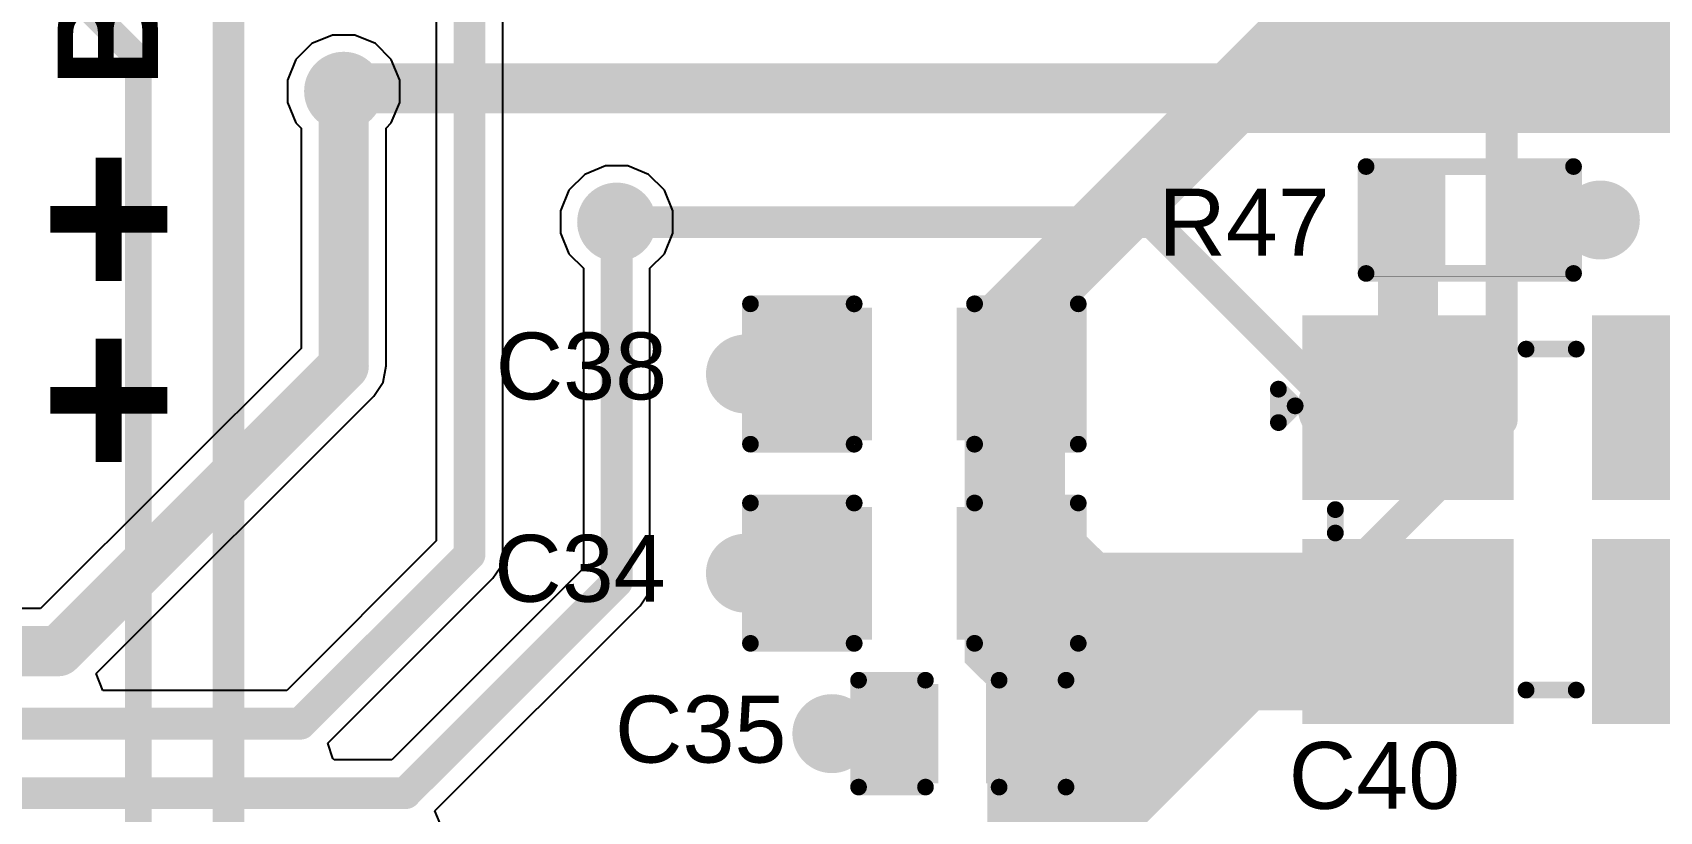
# Model space of a CAD drawing. Header units: inches. Extents: x -3 to 103, y 0 to 40.
# Drawn here: x 54.67 to 67.02, y 26.84 to 32.76 of the extents above; entities that cross this region are included whole.
import ezdxf

# ---------------------------------------------------------------- set-up
doc = ezdxf.new("R2010")
doc.units = ezdxf.units.IN
for name, color, linetype in [('Bottom Layer', 5, 'Continuous'), ('Bottom Solder', 6, 'Continuous'), ('Top Layer', 1, 'Continuous'), ('Top Overlay', 2, 'Continuous'), ('Top Paste', 8, 'Continuous'), ('Top Solder', 216, 'Continuous'), ('Via Holes', 16, 'Continuous')]:
    doc.layers.add(name, color=color, linetype=linetype)
doc.styles.add('Arial', font='', dxfattribs={"height": 0.2})
doc.styles.add('Arial_Bold', font='', dxfattribs={"height": 0.2})
doc.styles.get('Arial').set_extended_font_data('Arial')
doc.styles.get('Arial_Bold').set_extended_font_data('Arial', bold=True)

# ---------------------------------------------------------------- blocks, each defined once
blk = doc.blocks.new('SMD3225_4P_14')
at = {"layer": 'Top Layer'}
for points in [[(-1.8, 1.45), (-0.4, 1.45), (-0.4, 0.25), (-1.8, 0.25)], [(0.4, 1.45), (1.8, 1.45), (1.8, 0.25), (0.4, 0.25)], [(-1.8, -0.25), (-0.4, -0.25), (-0.4, -1.45), (-1.8, -1.45)], [(0.4, -0.25), (1.8, -0.25), (1.8, -1.45), (0.4, -1.45)]]:
    blk.add_hatch(color=1, dxfattribs=at).paths.add_polyline_path(points)
at = {"layer": 'Top Paste'}
for points in [[(-1.8, 1.45), (-0.4, 1.45), (-0.4, 0.25), (-1.8, 0.25)], [(0.4, 1.45), (1.8, 1.45), (1.8, 0.25), (0.4, 0.25)], [(-1.8, -0.25), (-0.4, -0.25), (-0.4, -1.45), (-1.8, -1.45)], [(0.4, -0.25), (1.8, -0.25), (1.8, -1.45), (0.4, -1.45)]]:
    blk.add_hatch(color=8, dxfattribs=at).paths.add_polyline_path(points)
at = {"layer": 'Top Solder'}
for points in [[(-1.902, 1.552), (-0.298, 1.552), (-0.298, 0.148), (-1.902, 0.148)], [(0.298, 1.552), (1.902, 1.552), (1.902, 0.148), (0.298, 0.148)], [(-1.902, -0.148), (-0.298, -0.148), (-0.298, -1.552), (-1.902, -1.552)], [(0.298, -0.148), (1.902, -0.148), (1.902, -1.552), (0.298, -1.552)]]:
    blk.add_hatch(color=216, dxfattribs=at).paths.add_polyline_path(points)
at = {"layer": 'Top Overlay', "const_width": 0.127}
for points in [[(-0.203, 1.295), (0.178, 1.295)], [(-2.083, 0.737), (-2.083, 0.991)], [(-2.083, 0.991), (-1.956, 0.864)], [(-2.083, 0.737), (-1.956, 0.864)], [(-1.651, -0.102), (-1.651, 0.076)], [(1.651, -0.102), (1.651, 0.076)], [(-0.203, -1.295), (0.178, -1.295)]]:
    blk.add_lwpolyline(points, dxfattribs=at)
at = {"layer": 'Top Overlay', "const_width": 0.0635}
for points in [[(-0.235, 1.295, 1), (-0.171, 1.295, 1)], [(0.146, 1.295, 1), (0.21, 1.295, 1)], [(-2.115, 0.991, 1), (-2.051, 0.991, 1)], [(-2.115, 0.991, 1), (-2.051, 0.991, 1)], [(-1.988, 0.864, 1), (-1.924, 0.864, 1)], [(-1.988, 0.864, 1), (-1.924, 0.864, 1)], [(-2.115, 0.737, 1), (-2.051, 0.737, 1)], [(-2.115, 0.737, 1), (-2.051, 0.737, 1)], [(-1.683, 0.076, 1), (-1.619, 0.076, 1)], [(1.619, 0.076, 1), (1.683, 0.076, 1)], [(-1.683, -0.102, 1), (-1.619, -0.102, 1)], [(1.619, -0.102, 1), (1.683, -0.102, 1)], [(-0.235, -1.295, 1), (-0.171, -1.295, 1)], [(0.146, -1.295, 1), (0.21, -1.295, 1)]]:
    blk.add_lwpolyline(points, format="xyb", close=True, dxfattribs=at)
blk = doc.blocks.new('R___0402_30')
at = {"layer": 'Top Layer'}
for points in [[(-0.699, -0.318), (-0.699, 0.318), (-0.241, 0.318), (-0.241, -0.318)], [(0.241, -0.318), (0.241, 0.318), (0.699, 0.318), (0.699, -0.318)]]:
    blk.add_hatch(color=1, dxfattribs=at).paths.add_polyline_path(points)
at = {"layer": 'Top Paste'}
for points in [[(-0.699, -0.318), (-0.699, 0.318), (-0.241, 0.318), (-0.241, -0.318)], [(0.241, -0.318), (0.241, 0.318), (0.699, 0.318), (0.699, -0.318)]]:
    blk.add_hatch(color=8, dxfattribs=at).paths.add_polyline_path(points)
at = {"layer": 'Top Solder'}
for points in [[(-0.754, -0.373), (-0.754, 0.373), (-0.186, 0.373), (-0.186, -0.373)], [(0.186, -0.373), (0.186, 0.373), (0.754, 0.373), (0.754, -0.373)]]:
    blk.add_hatch(color=216, dxfattribs=at).paths.add_polyline_path(points)
at = {"layer": 'Top Overlay'}
for points, const_width in [([(-0.787, 0.406), (0.787, 0.406)], 0.127), ([(-0.787, -0.406), (-0.787, 0.406)], 0.127), ([(0.787, -0.406), (0.787, 0.406)], 0.127), ([(-0.787, -0.406), (0.787, -0.406)], 0.127), ([(-0.813, -0.432), (0.813, -0.432)], 0.00323)]:
    blk.add_lwpolyline(points, dxfattribs=dict(at, const_width=const_width))
for points, const_width in [([(-0.819, 0.406, 1), (-0.756, 0.406, 1)], 0.0635), ([(-0.819, 0.406, 1), (-0.756, 0.406, 1)], 0.0635), ([(0.756, 0.406, 1), (0.819, 0.406, 1)], 0.0635), ([(0.756, 0.406, 1), (0.819, 0.406, 1)], 0.0635), ([(-0.819, -0.406, 1), (-0.756, -0.406, 1)], 0.0635), ([(-0.819, -0.406, 1), (-0.756, -0.406, 1)], 0.0635), ([(0.756, -0.406, 1), (0.819, -0.406, 1)], 0.0635), ([(0.756, -0.406, 1), (0.819, -0.406, 1)], 0.0635), ([(-0.814, -0.432, 1), (-0.812, -0.432, 1)], 0.00161), ([(0.812, -0.432, 1), (0.814, -0.432, 1)], 0.00161)]:
    blk.add_lwpolyline(points, format="xyb", close=True, dxfattribs=dict(at, const_width=const_width))
blk = doc.blocks.new('C___0603_97')
at = {"layer": 'Top Layer'}
for points in [[(-0.381, 0.445), (-0.381, -0.445), (-1.143, -0.445), (-1.143, 0.445)], [(1.143, 0.445), (1.143, -0.445), (0.381, -0.445), (0.381, 0.445)]]:
    blk.add_hatch(color=1, dxfattribs=at).paths.add_polyline_path(points)
at = {"layer": 'Top Paste'}
for points in [[(-0.381, 0.445), (-0.381, -0.445), (-1.143, -0.445), (-1.143, 0.445)], [(1.143, 0.445), (1.143, -0.445), (0.381, -0.445), (0.381, 0.445)]]:
    blk.add_hatch(color=8, dxfattribs=at).paths.add_polyline_path(points)
at = {"layer": 'Top Solder'}
for points in [[(-0.321, 0.504), (-0.321, -0.504), (-1.203, -0.504), (-1.203, 0.504)], [(1.203, 0.504), (1.203, -0.504), (0.321, -0.504), (0.321, 0.504)]]:
    blk.add_hatch(color=216, dxfattribs=at).paths.add_polyline_path(points)
at = {"layer": 'Top Overlay', "const_width": 0.127}
for points in [[(-1.245, 0.533), (-0.457, 0.533)], [(-1.245, -0.533), (-1.245, 0.533)], [(0.457, 0.533), (1.245, 0.533)], [(1.245, -0.533), (1.245, 0.533)], [(-1.245, -0.533), (-0.457, -0.533)], [(0.457, -0.533), (1.245, -0.533)]]:
    blk.add_lwpolyline(points, dxfattribs=at)
at = {"layer": 'Top Overlay', "const_width": 0.0635}
for points in [[(-1.276, 0.533, 1), (-1.213, 0.533, 1)], [(-1.276, 0.533, 1), (-1.213, 0.533, 1)], [(-0.489, 0.533, 1), (-0.425, 0.533, 1)], [(0.425, 0.533, 1), (0.489, 0.533, 1)], [(1.213, 0.533, 1), (1.276, 0.533, 1)], [(1.213, 0.533, 1), (1.276, 0.533, 1)], [(-1.276, -0.533, 1), (-1.213, -0.533, 1)], [(-1.276, -0.533, 1), (-1.213, -0.533, 1)], [(-0.489, -0.533, 1), (-0.425, -0.533, 1)], [(0.425, -0.533, 1), (0.489, -0.533, 1)], [(1.213, -0.533, 1), (1.276, -0.533, 1)], [(1.213, -0.533, 1), (1.276, -0.533, 1)]]:
    blk.add_lwpolyline(points, format="xyb", close=True, dxfattribs=at)
blk = doc.blocks.new('____0402_100')
at = {"layer": 'Top Layer'}
for points in [[(-0.699, -0.318), (-0.699, 0.318), (-0.241, 0.318), (-0.241, -0.318)], [(0.241, -0.318), (0.241, 0.318), (0.699, 0.318), (0.699, -0.318)]]:
    blk.add_hatch(color=1, dxfattribs=at).paths.add_polyline_path(points)
at = {"layer": 'Top Paste'}
for points in [[(-0.699, -0.318), (-0.699, 0.318), (-0.241, 0.318), (-0.241, -0.318)], [(0.241, -0.318), (0.241, 0.318), (0.699, 0.318), (0.699, -0.318)]]:
    blk.add_hatch(color=8, dxfattribs=at).paths.add_polyline_path(points)
at = {"layer": 'Top Solder'}
for points in [[(-0.758, -0.377), (-0.758, 0.377), (-0.181, 0.377), (-0.181, -0.377)], [(0.181, -0.377), (0.181, 0.377), (0.758, 0.377), (0.758, -0.377)]]:
    blk.add_hatch(color=216, dxfattribs=at).paths.add_polyline_path(points)
at = {"layer": 'Top Overlay', "const_width": 0.127}
for points in [[(-0.787, 0.406), (-0.787, -0.406)], [(-0.279, 0.406), (-0.787, 0.406)], [(0.787, 0.406), (0.279, 0.406)], [(0.787, 0.406), (0.787, -0.406)], [(-0.279, -0.406), (-0.787, -0.406)], [(0.787, -0.406), (0.279, -0.406)]]:
    blk.add_lwpolyline(points, dxfattribs=at)
at = {"layer": 'Top Overlay', "const_width": 0.0635}
for points in [[(-0.819, 0.406, 1), (-0.756, 0.406, 1)], [(-0.819, 0.406, 1), (-0.756, 0.406, 1)], [(-0.311, 0.406, 1), (-0.248, 0.406, 1)], [(0.248, 0.406, 1), (0.311, 0.406, 1)], [(0.756, 0.406, 1), (0.819, 0.406, 1)], [(0.756, 0.406, 1), (0.819, 0.406, 1)], [(-0.819, -0.406, 1), (-0.756, -0.406, 1)], [(-0.819, -0.406, 1), (-0.756, -0.406, 1)], [(-0.311, -0.406, 1), (-0.248, -0.406, 1)], [(0.248, -0.406, 1), (0.311, -0.406, 1)], [(0.756, -0.406, 1), (0.819, -0.406, 1)], [(0.756, -0.406, 1), (0.819, -0.406, 1)]]:
    blk.add_lwpolyline(points, format="xyb", close=True, dxfattribs=at)
blk = doc.blocks.new('C___0603_101')
at = {"layer": 'Top Layer'}
for points in [[(-0.381, 0.445), (-0.381, -0.445), (-1.143, -0.445), (-1.143, 0.445)], [(1.143, 0.445), (1.143, -0.445), (0.381, -0.445), (0.381, 0.445)]]:
    blk.add_hatch(color=1, dxfattribs=at).paths.add_polyline_path(points)
at = {"layer": 'Top Paste'}
for points in [[(-0.381, 0.445), (-0.381, -0.445), (-1.143, -0.445), (-1.143, 0.445)], [(1.143, 0.445), (1.143, -0.445), (0.381, -0.445), (0.381, 0.445)]]:
    blk.add_hatch(color=8, dxfattribs=at).paths.add_polyline_path(points)
at = {"layer": 'Top Solder'}
for points in [[(-0.321, 0.504), (-0.321, -0.504), (-1.203, -0.504), (-1.203, 0.504)], [(1.203, 0.504), (1.203, -0.504), (0.321, -0.504), (0.321, 0.504)]]:
    blk.add_hatch(color=216, dxfattribs=at).paths.add_polyline_path(points)
at = {"layer": 'Top Overlay', "const_width": 0.127}
for points in [[(-1.245, 0.533), (-0.457, 0.533)], [(-1.245, -0.533), (-1.245, 0.533)], [(0.457, 0.533), (1.245, 0.533)], [(1.245, -0.533), (1.245, 0.533)], [(-1.245, -0.533), (-0.457, -0.533)], [(0.457, -0.533), (1.245, -0.533)]]:
    blk.add_lwpolyline(points, dxfattribs=at)
at = {"layer": 'Top Overlay', "const_width": 0.0635}
for points in [[(-1.276, 0.533, 1), (-1.213, 0.533, 1)], [(-1.276, 0.533, 1), (-1.213, 0.533, 1)], [(-0.489, 0.533, 1), (-0.425, 0.533, 1)], [(0.425, 0.533, 1), (0.489, 0.533, 1)], [(1.213, 0.533, 1), (1.276, 0.533, 1)], [(1.213, 0.533, 1), (1.276, 0.533, 1)], [(-1.276, -0.533, 1), (-1.213, -0.533, 1)], [(-1.276, -0.533, 1), (-1.213, -0.533, 1)], [(-0.489, -0.533, 1), (-0.425, -0.533, 1)], [(0.425, -0.533, 1), (0.489, -0.533, 1)], [(1.213, -0.533, 1), (1.276, -0.533, 1)], [(1.213, -0.533, 1), (1.276, -0.533, 1)]]:
    blk.add_lwpolyline(points, format="xyb", close=True, dxfattribs=at)

msp = doc.modelspace()

# ---------------------------------------------------------------- hatches: boundary and pattern name
at = {"layer": 'Bottom Layer'}
h = msp.add_hatch(color=5, dxfattribs=at)
edge = h.paths.add_edge_path()
edge.add_arc((57.033, 32.312), 0.3, 0, 360)
h = msp.add_hatch(color=5, dxfattribs=at)
edge = h.paths.add_edge_path()
edge.add_arc((64.008, 32.334), 0.3, 0, 360)
h = msp.add_hatch(color=5, dxfattribs=at)
edge = h.paths.add_edge_path()
edge.add_arc((64.897, 32.334), 0.3, 0, 360)
h = msp.add_hatch(color=5, dxfattribs=at)
edge = h.paths.add_edge_path()
edge.add_arc((66.574, 31.334), 0.3, 0, 360)
h = msp.add_hatch(color=5, dxfattribs=at)
edge = h.paths.add_edge_path()
edge.add_arc((59.106, 31.318), 0.3, 0, 360)
h = msp.add_hatch(color=5, dxfattribs=at)
edge = h.paths.add_edge_path()
edge.add_arc((60.084, 30.164), 0.3, 0, 360)
h = msp.add_hatch(color=5, dxfattribs=at)
edge = h.paths.add_edge_path()
edge.add_arc((64.576, 29.914), 0.3, 0, 360)
h = msp.add_hatch(color=5, dxfattribs=at)
edge = h.paths.add_edge_path()
edge.add_arc((60.084, 28.651), 0.3, 0, 360)
h = msp.add_hatch(color=5, dxfattribs=at)
edge = h.paths.add_edge_path()
edge.add_arc((62.99, 28.044), 0.3, 0, 360)
h = msp.add_hatch(color=5, dxfattribs=at)
edge = h.paths.add_edge_path()
edge.add_arc((60.74, 27.432), 0.3, 0, 360)
at = {"layer": 'Bottom Solder'}
h = msp.add_hatch(color=6, dxfattribs=at)
edge = h.paths.add_edge_path()
edge.add_arc((57.033, 32.312), 0.3, 0, 360)
h = msp.add_hatch(color=6, dxfattribs=at)
edge = h.paths.add_edge_path()
edge.add_arc((64.008, 32.334), 0.3, 0, 360)
h = msp.add_hatch(color=6, dxfattribs=at)
edge = h.paths.add_edge_path()
edge.add_arc((64.897, 32.334), 0.3, 0, 360)
h = msp.add_hatch(color=6, dxfattribs=at)
edge = h.paths.add_edge_path()
edge.add_arc((66.574, 31.334), 0.3, 0, 360)
h = msp.add_hatch(color=6, dxfattribs=at)
edge = h.paths.add_edge_path()
edge.add_arc((59.106, 31.318), 0.3, 0, 360)
h = msp.add_hatch(color=6, dxfattribs=at)
edge = h.paths.add_edge_path()
edge.add_arc((60.084, 30.164), 0.3, 0, 360)
h = msp.add_hatch(color=6, dxfattribs=at)
edge = h.paths.add_edge_path()
edge.add_arc((64.576, 29.914), 0.3, 0, 360)
h = msp.add_hatch(color=6, dxfattribs=at)
edge = h.paths.add_edge_path()
edge.add_arc((60.084, 28.651), 0.3, 0, 360)
h = msp.add_hatch(color=6, dxfattribs=at)
edge = h.paths.add_edge_path()
edge.add_arc((62.99, 28.044), 0.3, 0, 360)
h = msp.add_hatch(color=6, dxfattribs=at)
edge = h.paths.add_edge_path()
edge.add_arc((60.74, 27.432), 0.3, 0, 360)
at = {"layer": 'Top Layer'}
for points in [[(71.243, 31.994), (63.895, 31.994), (62.509, 30.608), (62.509, 29.096), (62.797, 28.808), (65.813, 28.808), (65.813, 27.608), (63.98, 27.608), (62.42, 26.048), (61.963, 26.048), (61.963, 27.741), (61.972, 27.75), (61.747, 27.974), (61.747, 30.608), (64.533, 33.394), (71.243, 33.394)], [(64.885, 29.908), (65.342, 29.908), (65.342, 31.651), (64.885, 31.651)]]:
    msp.add_hatch(color=1, dxfattribs=at).paths.add_polyline_path(points)
h = msp.add_hatch(color=1, dxfattribs=at)
edge = h.paths.add_edge_path()
edge.add_arc((57.033, 32.312), 0.3, 0, 360)
h = msp.add_hatch(color=1, dxfattribs=at)
edge = h.paths.add_edge_path()
edge.add_arc((64.008, 32.334), 0.3, 0, 360)
h = msp.add_hatch(color=1, dxfattribs=at)
edge = h.paths.add_edge_path()
edge.add_arc((64.897, 32.334), 0.3, 0, 360)
h = msp.add_hatch(color=1, dxfattribs=at)
edge = h.paths.add_edge_path()
edge.add_arc((66.574, 31.334), 0.3, 0, 360)
h = msp.add_hatch(color=1, dxfattribs=at)
edge = h.paths.add_edge_path()
edge.add_arc((59.106, 31.318), 0.3, 0, 360)
h = msp.add_hatch(color=1, dxfattribs=at)
edge = h.paths.add_edge_path()
edge.add_arc((60.084, 30.164), 0.3, 0, 360)
h = msp.add_hatch(color=1, dxfattribs=at)
edge = h.paths.add_edge_path()
edge.add_arc((64.576, 29.914), 0.3, 0, 360)
h = msp.add_hatch(color=1, dxfattribs=at)
edge = h.paths.add_edge_path()
edge.add_arc((60.084, 28.651), 0.3, 0, 360)
h = msp.add_hatch(color=1, dxfattribs=at)
edge = h.paths.add_edge_path()
edge.add_arc((62.99, 28.044), 0.3, 0, 360)
h = msp.add_hatch(color=1, dxfattribs=at)
edge = h.paths.add_edge_path()
edge.add_arc((60.74, 27.432), 0.3, 0, 360)
at = {"layer": 'Via Holes'}
h = msp.add_hatch(color=7, dxfattribs=at)
edge = h.paths.add_edge_path()
edge.add_arc((57.033, 32.312), 0.15, 0, 360)
h = msp.add_hatch(color=7, dxfattribs=at)
edge = h.paths.add_edge_path()
edge.add_arc((64.008, 32.334), 0.15, 0, 360)
h = msp.add_hatch(color=7, dxfattribs=at)
edge = h.paths.add_edge_path()
edge.add_arc((64.897, 32.334), 0.15, 0, 360)
h = msp.add_hatch(color=7, dxfattribs=at)
edge = h.paths.add_edge_path()
edge.add_arc((59.106, 31.318), 0.15, 0, 360)
h = msp.add_hatch(color=7, dxfattribs=at)
edge = h.paths.add_edge_path()
edge.add_arc((66.574, 31.334), 0.15, 0, 360)
h = msp.add_hatch(color=7, dxfattribs=at)
edge = h.paths.add_edge_path()
edge.add_arc((60.084, 30.164), 0.15, 0, 360)
h = msp.add_hatch(color=7, dxfattribs=at)
edge = h.paths.add_edge_path()
edge.add_arc((64.576, 29.914), 0.15, 0, 360)
h = msp.add_hatch(color=7, dxfattribs=at)
edge = h.paths.add_edge_path()
edge.add_arc((60.084, 28.651), 0.15, 0, 360)
h = msp.add_hatch(color=7, dxfattribs=at)
edge = h.paths.add_edge_path()
edge.add_arc((62.99, 28.044), 0.15, 0, 360)
h = msp.add_hatch(color=7, dxfattribs=at)
edge = h.paths.add_edge_path()
edge.add_arc((60.74, 27.432), 0.15, 0, 360)

# ---------------------------------------------------------------- linework, layer by layer
at = {"layer": 'Bottom Layer'}
for points, const_width in [([(51.527, 36.51), (55.475, 32.562)], 0.203), ([(65.825, 29.812), (65.825, 33.826)], 0.241), ([(56.159, 17.324), (56.159, 32.898)], 0.241), ([(55.475, 15.851), (55.475, 32.562)], 0.203), ([(57.055, 32.334), (64.008, 32.334)], 0.381), ([(64.008, 32.334), (64.897, 32.334)], 0.381), ([(59.106, 31.318), (63.172, 31.318)], 0.241), ([(63.172, 31.318), (64.576, 29.914)], 0.241), ([(62.797, 26.785), (65.825, 29.812)], 0.241), ([(62.11, 27.164), (62.99, 28.044)], 0.381), ([(62.11, 19.821), (62.11, 27.164)], 0.381), ([(62.797, 18.732), (62.797, 26.785)], 0.241)]:
    msp.add_lwpolyline(points, dxfattribs=dict(at, const_width=const_width))
for points, const_width in [([(55.424, 32.562, 1), (55.526, 32.562, 1)], 0.102), ([(55.424, 32.562, 1), (55.526, 32.562, 1)], 0.102), ([(56.96, 32.334, 1), (57.151, 32.334, 1)], 0.191), ([(63.913, 32.334, 1), (64.103, 32.334, 1)], 0.191), ([(63.913, 32.334, 1), (64.103, 32.334, 1)], 0.191), ([(64.802, 32.334, 1), (64.992, 32.334, 1)], 0.191), ([(59.045, 31.318, 1), (59.166, 31.318, 1)], 0.121), ([(63.112, 31.318, 1), (63.233, 31.318, 1)], 0.121), ([(63.112, 31.318, 1), (63.233, 31.318, 1)], 0.121), ([(64.516, 29.914, 1), (64.637, 29.914, 1)], 0.121), ([(65.764, 29.812, 1), (65.885, 29.812, 1)], 0.121), ([(65.764, 29.812, 1), (65.885, 29.812, 1)], 0.121), ([(62.895, 28.044, 1), (63.085, 28.044, 1)], 0.191), ([(62.014, 27.164, 1), (62.205, 27.164, 1)], 0.191), ([(62.014, 27.164, 1), (62.205, 27.164, 1)], 0.191), ([(62.737, 26.785, 1), (62.858, 26.785, 1)], 0.121), ([(62.737, 26.785, 1), (62.858, 26.785, 1)], 0.121)]:
    msp.add_lwpolyline(points, format="xyb", close=True, dxfattribs=dict(at, const_width=const_width))
at = {"layer": 'Top Layer'}
for p, q in [((57.736, 33.595), (57.736, 28.896)), ((58.241, 28.792), (58.241, 33.49)), ((56.949, 32.739), (56.792, 32.674)), ((57.118, 32.739), (56.949, 32.739)), ((57.275, 32.674), (57.118, 32.739)), ((56.792, 32.674), (56.671, 32.554)), ((57.395, 32.554), (57.275, 32.674)), ((56.671, 32.554), (56.606, 32.397)), ((57.46, 32.397), (57.395, 32.554)), ((56.606, 32.397), (56.606, 32.227)), ((57.46, 32.227), (57.46, 32.397)), ((56.606, 32.227), (56.671, 32.071)), ((57.395, 32.071), (57.46, 32.227)), ((56.671, 32.071), (56.71, 32.032)), ((56.71, 32.032), (56.71, 30.359)), ((57.357, 32.032), (57.395, 32.071)), ((57.357, 30.225), (57.357, 32.032)), ((59.021, 31.745), (58.864, 31.68)), ((59.191, 31.745), (59.021, 31.745)), ((59.348, 31.68), (59.191, 31.745)), ((58.864, 31.68), (58.744, 31.56)), ((59.468, 31.56), (59.348, 31.68)), ((58.744, 31.56), (58.679, 31.403)), ((59.533, 31.403), (59.468, 31.56)), ((58.679, 31.403), (58.679, 31.233)), ((59.533, 31.233), (59.533, 31.403)), ((58.679, 31.233), (58.744, 31.076)), ((59.468, 31.076), (59.533, 31.233)), ((58.744, 31.076), (58.853, 30.967)), ((59.358, 30.967), (59.468, 31.076)), ((58.853, 30.967), (58.853, 28.688)), ((59.358, 28.583), (59.358, 30.967)), ((56.71, 30.359), (54.733, 28.383)), ((57.333, 30.101), (57.357, 30.225)), ((57.262, 29.996), (57.333, 30.101)), ((55.154, 27.888), (57.262, 29.996)), ((57.736, 28.896), (56.601, 27.761)), ((58.222, 28.695), (58.241, 28.792)), ((58.853, 28.688), (57.398, 27.232)), ((58.167, 28.613), (58.222, 28.695)), ((56.913, 27.359), (58.167, 28.613)), ((59.339, 28.486), (59.358, 28.583)), ((59.284, 28.404), (59.339, 28.486)), ((54.733, 28.383), (51.895, 28.383)), ((57.726, 26.846), (59.284, 28.404)), ((55.206, 27.761), (55.154, 27.888)), ((56.601, 27.761), (55.206, 27.761)), ((56.951, 27.243), (56.913, 27.359)), ((56.96, 27.232), (56.951, 27.243)), ((57.398, 27.232), (56.96, 27.232)), ((57.779, 26.719), (57.726, 26.846))]:
    msp.add_line(p, q, dxfattribs=at)
for points, const_width in [([(57.989, 28.792), (57.989, 33.595)], 0.241), ([(57.033, 30.225), (57.033, 32.185)], 0.381), ([(59.106, 28.583), (59.106, 31.318)], 0.241), ([(66.053, 31.334), (66.574, 31.334)], 0.241), ([(54.868, 28.059), (57.033, 30.225)], 0.381), ([(60.084, 30.164), (60.604, 30.164)], 0.241), ([(56.705, 27.508), (57.989, 28.792)], 0.241), ([(57.502, 26.98), (59.106, 28.583)], 0.241), ([(60.084, 28.651), (60.604, 28.651)], 0.241), ([(41.445, 28.059), (54.868, 28.059)], 0.381), ([(41.834, 27.508), (56.705, 27.508)], 0.241), ([(60.74, 27.432), (61.26, 27.432)], 0.241), ([(43.19, 26.98), (57.502, 26.98)], 0.241)]:
    msp.add_lwpolyline(points, dxfattribs=dict(at, const_width=const_width))
for points, const_width in [([(56.938, 32.185, 1), (57.129, 32.185, 1)], 0.191), ([(59.045, 31.318, 1), (59.166, 31.318, 1)], 0.121), ([(65.993, 31.334, 1), (66.114, 31.334, 1)], 0.121), ([(66.514, 31.334, 1), (66.634, 31.334, 1)], 0.121), ([(56.938, 30.225, 1), (57.129, 30.225, 1)], 0.191), ([(56.938, 30.225, 1), (57.129, 30.225, 1)], 0.191), ([(60.023, 30.164, 1), (60.144, 30.164, 1)], 0.121), ([(60.544, 30.164, 1), (60.665, 30.164, 1)], 0.121), ([(57.929, 28.792, 1), (58.049, 28.792, 1)], 0.121), ([(57.929, 28.792, 1), (58.049, 28.792, 1)], 0.121), ([(59.045, 28.583, 1), (59.166, 28.583, 1)], 0.121), ([(59.045, 28.583, 1), (59.166, 28.583, 1)], 0.121), ([(60.023, 28.651, 1), (60.144, 28.651, 1)], 0.121), ([(60.544, 28.651, 1), (60.665, 28.651, 1)], 0.121), ([(54.772, 28.059, 1), (54.963, 28.059, 1)], 0.191), ([(54.772, 28.059, 1), (54.963, 28.059, 1)], 0.191), ([(56.645, 27.508, 1), (56.766, 27.508, 1)], 0.121), ([(56.645, 27.508, 1), (56.766, 27.508, 1)], 0.121), ([(60.679, 27.432, 1), (60.8, 27.432, 1)], 0.121), ([(61.2, 27.432, 1), (61.321, 27.432, 1)], 0.121), ([(57.442, 26.98, 1), (57.563, 26.98, 1)], 0.121), ([(57.442, 26.98, 1), (57.563, 26.98, 1)], 0.121)]:
    msp.add_lwpolyline(points, format="xyb", close=True, dxfattribs=dict(at, const_width=const_width))

# ---------------------------------------------------------------- block references
for name, p in [('R___0402_30', (65.583, 31.334)), ('C___0603_97', (61.366, 30.164)), ('SMD3225_4P_14', (66.213, 29.058)), ('C___0603_101', (61.366, 28.651))]:
    msp.add_blockref(name, p)
at = {"rotation": 180}
msp.add_blockref('____0402_100', (61.73, 27.432), dxfattribs=at)

# ---------------------------------------------------------------- texts
at = {"layer": 'Top Overlay', "style": 'Arial_Bold'}
msp.add_text('BATT CON', height=0.762, rotation=90, dxfattribs=at).set_placement((55.623, 32.342))
at = {"layer": 'Top Overlay'}
for s, height, style, p in [('+', 1.27, 'Arial_Bold', (54.731, 30.725)), ('R47', 0.508, 'Arial', (63.218, 31.064)), ('+', 1.27, 'Arial_Bold', (54.731, 29.351)), ('C38', 0.508, 'Arial', (58.187, 29.971)), ('C34', 0.508, 'Arial', (58.176, 28.434)), ('C35', 0.508, 'Arial', (59.093, 27.212)), ('C40', 0.508, 'Arial', (64.208, 26.861))]:
    msp.add_text(s, height=height, dxfattribs=dict(at, style=style)).set_placement(p)

doc.saveas('drawing.dxf')
